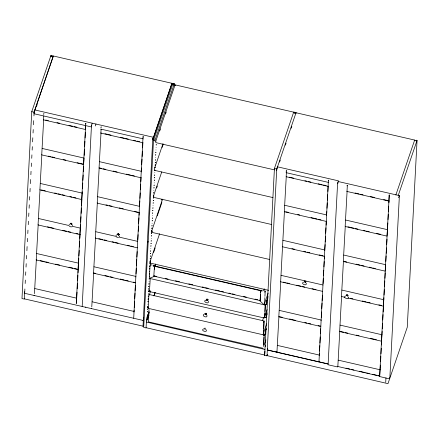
<?xml version="1.0" encoding="UTF-8"?>
<svg xmlns="http://www.w3.org/2000/svg" width="439" height="439" viewBox="0 0 439 439"><rect width="100%" height="100%" fill="white"/><g stroke="black" fill="none" stroke-linecap="round" stroke-linejoin="round"><path stroke-width="0.66" d="M85.759 123.6L85.835 123.249L85.874 124.045M92.119 123.178L91.663 125.422M143.081 136.842L143.158 136.491L143.196 137.281M148.832 295.628L148.201 308.332L263.01 334.759L263.46 333.667L264.086 320.964L149.282 294.536L148.914 295.831M150.522 264.624L150.094 265.875M260.64 292.72L260.744 290.744L260.091 301.072L264.185 304.803L264.635 303.711L264.86 297.631M263.46 333.667L263.543 330.199M150.198 279.078L149.452 291.562L264.294 318.006L264.744 316.914L264.827 313.446M337.607 183.003L338.551 180.873L277.382 166.793L276.927 169.037M346.909 185.873L347.364 185.192L346.986 191.448L388.883 201.089L389.256 194.839L379.625 376.536L389.195 378.819L389.892 376.92L399.391 195.607L338.222 181.526L337.767 183.771M389.124 195.223L389.3 195.635M51.89 55.473L51.692 56.587L51.89 55.473L51.023 55.276L31.74 111.665L21.983 298.602L24.299 299.047L24.666 293.082M91.334 126.926L34.012 113.734L34.121 112.186L53.207 56.296L51.725 55.956M24.705 292.396L24.88 288.977M25.171 283.506L25.347 280.082M25.599 275.291L25.78 271.873M26.027 267.082L26.208 263.663M26.461 258.873L26.636 255.454M26.889 250.664L27.103 246.559M27.355 241.768L27.536 238.35M27.789 233.559L27.964 230.135M28.25 224.664L28.431 221.245M28.683 216.454L28.864 213.03M29.111 208.245L29.292 204.821M29.545 200.036L29.72 196.612M29.973 191.821L30.154 188.402M30.406 183.612L30.62 179.507M30.867 174.717L31.048 171.298M31.301 166.507L31.482 163.088M31.729 158.298L31.91 154.879M32.162 150.089L32.338 146.664M32.59 141.879L32.804 137.775M33.057 132.984L33.238 129.56M33.485 124.775L33.704 120.67M33.951 115.88L34.171 111.775L34.341 112.181M34.451 293.653L36.338 259.696L36.239 259.959L78.115 269.617L78.235 269.337L78.06 272.69M85.654 125.549L85.457 129.5L43.565 119.858L43.763 115.907M36.223 259.976L38.177 224.664M79.86 238.333L80.068 234.305L79.947 234.591L38.056 224.944L40.009 189.637M81.906 199.279L81.786 199.558L39.894 189.917L41.848 154.605M83.619 164.477L41.727 154.89L43.68 119.578L43.587 119.847M50.951 56.642L51.023 55.276M53.306 56.543L53.333 55.989L171.973 83.3L171.808 84.239M76.271 303.574L85.704 123.633M76.342 303.294L76.595 298.641M81.786 199.558L82.296 191.772M83.651 163.829L84.063 158.084L42.171 148.442M76.754 297.527L77.039 292.16M77.215 288.802L77.494 283.435M77.637 280.746L77.917 275.379M78.115 269.617L78.8 258.472M78.943 255.789L79.223 250.417M79.399 247.064L79.684 241.691M79.947 234.591L80.567 224.784M80.71 222.101L80.99 216.729M81.166 213.376L81.445 208.004M81.588 205.32L81.868 199.948M82.472 188.413L82.757 183.047M82.894 180.358L83.18 174.991M83.355 171.633L83.635 166.266M84.206 155.401L84.518 149.359M84.661 146.675L84.941 141.303M85.117 137.945L85.402 132.578M91.493 125.011L82.181 306.417M91.773 306.888L93.661 272.932L95.658 273.393M137.391 247.547L137.27 247.826L95.378 238.185L97.332 202.873M142.615 147.828L142.9 142.461L142.779 142.741L100.888 133.099L101.085 129.148M135.437 282.859L93.545 273.212L95.499 237.905M139.163 212.712L97.217 203.158L99.17 167.846L101.832 168.455M140.853 181.516L141.062 177.488L140.946 177.773L99.049 168.126L101.003 132.819L100.91 133.083M143.026 136.875L133.708 318.275M133.9 311.986L134.114 310.099M134.252 307.41L134.57 301.373M134.713 298.685L134.992 293.318M135.135 290.629L135.415 285.262M136.019 273.727L136.299 268.355M136.441 265.672L136.759 259.63M136.897 256.947L137.182 251.574M137.786 240.04L138.065 234.667M138.241 231.315L138.488 226.612M138.664 223.259L138.943 217.887M139.086 215.203L139.229 212.52L134.57 211.444M139.487 206.544L139.832 200.985M139.97 198.296L140.255 192.93M140.431 189.571L140.71 184.199M141.248 171.868L141.561 167.967M141.737 164.614L142.017 159.242M142.159 156.558L142.439 151.186M143.026 326.479L143.301 320.47L24.6 293.301L24.71 291.754M174.941 85.243L173.465 84.826L173.63 84.343L172.763 84.14L153.485 140.529L143.69 327.428L146.039 327.917L146.406 322.028L264.991 349.471M154.33 170.239L154.407 168.817L163.028 143.597M274.419 169.866L155.757 142.598L155.861 141.056M146.851 320.02L147.038 317.567L149.079 311.569M271.434 224.466L153.463 197.309L153.562 195.843L161.744 171.912M147.098 320.075L147.284 317.622L149.106 312.261M269.623 259.482L151.653 232.324L151.79 230.629L151.724 230.98M150.006 265.672L149.381 278.375L264.185 304.803M152.064 231.896L152.108 231.024L151.664 232.319M149.381 278.375L153.782 276.603L154.462 266.281L154.171 266.813M154.391 269.288L154.528 266.649M171.841 83.684L173.328 83.948L173.493 83.465L174.354 83.662L174.25 85.715M173.493 83.465L173.46 84.096L172.121 83.789M175.046 85.413L175.079 84.859L293.713 112.164M260.091 301.011L260.536 294.695M264.926 296.325L265.2 291.101L263.614 290.695L264.256 288.796M263.614 328.893L263.987 321.71M264.931 311.487L265.31 304.304L264.283 303.986M264.744 316.914L265.31 304.222M263.614 344.368L263.987 337.185M264.058 335.879L264.108 334.529L263.098 334.255M263.598 346.519L264.19 334.48M264.558 304.046L266.281 304.441L266.506 301.346L268.108 296.621M264.646 355.266L274.435 168.428L293.718 112.038L294.58 112.236L294.547 112.867M267.022 355.766L264.646 355.321L264.942 351.238M265.271 346.629L265.37 345.109M276.757 168.631L267.252 350.02L327.949 364.024M267.373 348.643L267.055 355.617L387.977 383.659L407.26 327.269L417.05 140.425L416.183 140.228L416.018 140.71L414.531 140.447M276.965 351.804L278.924 316.546M320.7 326.473L278.809 316.832L280.762 281.52M322.588 291.359L280.642 281.8L284.434 211.461L284.335 211.73L326.21 221.388L326.325 221.108L326.117 225.136M284.313 211.746L286.266 176.434M293.581 112.554L295.068 112.818L295.233 112.335L296.1 112.532L276.784 168.966L274.523 168.549M294.382 113.35L294.58 112.236M295.2 112.966L295.233 112.335M295.897 113.136L294.415 112.719M296.001 113.306L296.029 112.752L414.663 140.063L414.635 140.612M318.972 361.895L328.421 180.105L328.46 180.901M319.164 355.601L319.378 353.713M319.515 351.03L319.801 345.658M319.938 342.974L320.256 336.932M320.432 333.574L320.679 328.877M321.282 317.342L321.562 311.97M321.738 308.617L322.023 303.245M322.16 300.561L322.445 295.189M323.049 283.654L323.329 278.288M323.472 275.599L323.752 270.232M323.927 266.874L324.207 261.507M324.35 258.818L324.492 256.135L324.394 256.403L282.48 246.773M324.684 250.411L325.096 244.6M325.233 241.916L325.519 236.544M325.694 233.186L325.974 227.819M326.512 215.483L326.825 211.587M327 208.229L327.28 202.856M327.423 200.173L327.703 194.801M327.878 191.448L328.163 186.076L328.043 186.356L286.151 176.714L286.524 170.464L286.074 171.144M337.591 183.359L328.092 364.754L337.553 366.949L337.86 366.505L379.757 376.146L379.625 376.536M337.827 366.581L339.764 331.28L343.753 332.202M343.759 255.059L385.651 264.701L385.212 271.148L343.314 261.507L345.274 226.195M381.447 344.955L381.656 340.927L381.54 341.207L339.643 331.566L341.597 296.254M344.807 297.302L341.476 296.479L343.435 261.221M387.423 229.866L387.044 236.122L345.153 226.475L347.106 191.168L347.008 191.437M381.54 341.207L382.155 331.407M379.702 376.234L380.388 365.089M380.569 361.736L380.849 356.364M380.986 353.68L381.271 348.308M382.298 328.718L382.578 323.351M382.753 319.993L383.033 314.62M383.176 311.937L383.456 306.57M348.132 298.065L383.373 306.181L383.922 297.719M384.065 295.035L384.344 289.663M384.52 286.305L384.8 280.938M384.943 278.249L385.222 272.882M385.826 261.348L386.111 255.975M386.249 253.292L386.529 247.92M386.71 244.567L386.989 239.195M387.56 228.329L387.84 222.963M388.016 219.604L388.296 214.237M388.438 211.549L388.718 206.182M388.894 202.823L388.998 200.81L388.883 201.089M385.727 382.292L385.958 377.864M416.15 140.859L416.183 140.228M266.769 315.131L266.934 314.34M43.867 113.959L43.938 113.608L43.488 114.288M101.189 127.195L101.261 126.844L100.811 127.524M135.739 276.954L135.876 276.411L93.984 266.769M143.306 319.241L143.789 317.765M266.808 314.445L266.824 314.132L266.682 314.939M265.524 331.198L265.54 330.885L265.397 331.692M321.002 320.574L321.139 320.026L279.248 310.384M156.075 147.372L156.125 147.455M154.879 170.134L154.846 170.425L154.962 170.091M154.748 172.664L154.802 172.746M153.024 205.545L153.079 205.628M151.301 238.421L151.356 238.503M149.578 271.302L149.633 271.384M147.855 304.183L147.91 304.26M276.795 169.01L276.707 170.497M266.698 301.242L266.511 301.889L266.671 300.956M346.607 295.562A0.642 0.384 18.9 0 1 346.859 295.079A0.642 0.384 18.9 0 1 347.699 295.414A0.642 0.384 18.9 0 1 347.441 295.902L347.117 295.321L346.667 295.694M155.944 149.902L155.993 149.984M155.543 157.491L155.598 157.574M154.221 182.783L154.27 182.86M153.82 190.367L153.875 190.449M152.498 215.659L152.547 215.741M152.097 223.248L152.152 223.33M150.775 248.54L150.824 248.622M149.051 281.421L149.101 281.498M147.328 314.297L147.378 314.379M147.103 317.6L147.153 317.682M266.813 301.439L266.868 301.516M153.227 265.996L153.326 265.71L262.078 290.739L261.979 291.03L153.227 265.996L153.326 265.71M261.979 291.03L262.078 290.739M53.333 55.989L34.121 112.186L31.74 111.665M36.481 106.551L37.145 104.603M95.965 124.017L95.274 125.966M171.841 83.608L152.728 139.514L143.301 320.47M171.973 83.3L152.816 139.635L155.077 140.052L174.354 83.662M175.079 84.859L155.834 141.073L153.485 140.529M159.774 130.877L160.444 128.929M165.547 114.003L166.211 112.055M162.101 147.515L163.193 144.327M153.919 196.008L153.474 197.303M156.679 187.93L157.332 186.021M151.757 230.859L162.589 199.169M157.272 215.933L161.848 202.544M159.598 233.751L150.089 261.562L149.99 263.027L150.445 261.726M153.645 252.376L155.17 247.909M154.561 265.99L154.599 265.562M154.841 266.566L155.719 263.993M155.038 266.314L155.702 264.388M154.177 275.483L154.045 275.873L156.718 276.488M149.452 291.523L149.908 290.349M150.445 291.43L149.469 294.607M148.168 308.277L148.623 307.102M153.886 295.881L154.983 292.659M154.084 295.628L155.181 292.412M149.112 312.837L146.45 320.624L146.406 322.028M147.499 319.433L149.041 314.939M279.616 162.013L280.285 160.065M285.388 145.139L286.052 143.196M291.156 128.27L291.825 126.322M260.843 290.459L261.128 290.08M264.552 303.508L268.081 293.192M265.408 304.265L264.882 305.478M267.922 297.955L266.72 301.549L266.528 304.496L265.123 304.337M266.281 304.441L266.939 302.515M263.521 317.463L262.544 320.635M264.657 316.711L267.082 309.616M264.124 321.024L263.598 322.231M267.126 313.012L266.55 314.84L266.385 317.644L264.668 317.249M263.373 333.464L266.682 323.79M264.223 334.54L263.702 335.747M266.275 328.487L265.293 331.45L265.101 334.397L263.384 334.002M266.308 329.184C264.448 330.562 267.159 336.329 263.373 334.161M264.135 345.043L265.902 339.885M267.466 354.465L266.835 355.875M277.025 351.771L276.586 352.133M318.785 361.802L318.884 361.489M395.857 194.987L414.663 140.063M398.211 195.52L417.05 140.425M399.391 195.607L398.442 197.737M383.494 305.895L383.373 306.181M272.954 197.588L154.303 170.283M150.517 264.701L152.124 265.068M266.632 317.699L264.657 317.408M115.858 235.43L116.845 234.86M204.64 328.339L205.26 328.257M34.308 295.299L34.001 295.282M85.841 307.163L85.534 307.141M91.63 308.54L91.323 308.518M143.163 320.404L142.856 320.382M263.164 348.281L148.305 321.847L149.019 309.347M69.104 224.439L69.883 224.126M207.395 300.21C208.399 299.541 205.776 299.327 207.016 300.155A0.768 0.461 18.9 0 1 206.615 299.321A0.768 0.461 18.9 0 1 207.834 299.601A0.768 0.461 18.9 0 1 207.378 300.238M152.344 139.388L153.288 137.259L34.796 109.937M264.777 292.275L265.205 291.019M72.04 226.782L70.63 226.842L69.318 226.156M303.601 282.101C299.744 283.589 307.514 286.81 306.208 283.16M204.272 314.198C200.453 315.636 208.086 318.928 206.895 315.29M203.68 328.795C199.547 330.786 208.701 333.212 205.918 329.459M345.663 295.897C341.822 297.362 349.565 300.622 348.27 296.956M205.831 300.133C201.753 301.417 209.529 304.946 208.349 301.236M118.486 237.625L116.357 236.95M71.299 224.181C72.654 224.263 70.712 222.864 70.882 223.923M118.267 234.914C119.622 234.997 117.679 233.597 117.844 234.656M205.693 314.253C207.153 314.258 204.826 312.947 205.348 314.077M51.857 56.104L53.19 56.411M174.267 85.128L175.6 85.435M100.663 129.071L143.317 138.894M286.036 172.642L328.696 182.459M45.678 120.039L48.339 120.648M56.982 122.64L59.644 123.249M68.95 125.395L72.94 126.311M74.273 126.619L76.929 127.233M104.992 133.736L110.979 135.113M120.291 137.253L124.281 138.175M125.609 138.483L128.27 139.092M133.588 140.315L135.585 140.776M136.913 141.084L139.575 141.693M289.592 177.197L293.581 178.119M304.885 180.72L306.883 181.181M308.211 181.483L310.872 182.097M318.187 183.782L322.177 184.698M323.505 185.006L326.166 185.62M355.085 193.001L359.075 193.923M360.408 194.23L363.064 194.839M370.379 196.524L374.368 197.44M383.681 199.586L387.67 200.502M99.494 161.678L141.385 171.325M284.757 205.298L326.649 214.94M345.592 220.032L387.489 229.674M48.499 156.136L50.49 156.597M51.824 156.904L54.48 157.513M63.128 159.505L65.784 160.114M77.088 162.721L83.075 164.098M103.16 168.763L105.821 169.377M113.136 171.062L117.125 171.978M126.432 174.124L130.421 175.04M131.755 175.348L134.411 175.957M285.762 211.768L288.423 212.383M297.73 214.523L299.727 214.984M311.031 217.585L317.018 218.962M318.346 219.27L321.008 219.879M347.929 226.809L353.916 228.187M355.244 228.494L357.906 229.103M363.223 230.327L365.221 230.788M366.549 231.095L369.21 231.704M376.525 233.389L380.514 234.305M40.333 183.469L82.23 193.116M97.656 196.71L139.553 206.352M282.919 240.325L324.816 249.972M41.343 189.939L45.332 190.861M54.639 193.001L56.636 193.462M57.964 193.769L60.626 194.378M61.954 194.686L64.615 195.3M69.933 196.524L71.93 196.985M73.258 197.287L75.92 197.901M105.98 204.865L107.972 205.326M109.306 205.628L111.961 206.242M119.276 207.927L123.266 208.843M291.908 248.633L294.569 249.248M303.876 251.388L305.873 251.849M307.201 252.156L309.863 252.765M319.169 254.911L323.159 255.827M344.099 261.375L346.761 261.99M356.067 264.13L360.057 265.052M361.39 265.359L364.052 265.968M369.369 267.192L371.367 267.653M372.695 267.96L375.356 268.569M38.5 218.501L69.088 225.542M72.413 226.304L80.392 228.143M95.823 231.737L116.434 236.484M119.095 237.098L137.714 241.384M281.086 275.357L322.978 284.999M341.921 290.086L383.818 299.733M47.483 226.809L53.47 228.187M62.777 230.327L66.772 231.249M68.1 231.551L70.761 232.165M76.079 233.389L78.076 233.85M98.824 238.668L102.814 239.59M104.142 239.892L106.803 240.506M112.121 241.73L114.118 242.191M115.446 242.498L118.107 243.107M127.414 245.253L129.412 245.708M130.74 246.016L133.401 246.63M283.418 282.134L285.416 282.59M286.744 282.897L289.405 283.512M296.72 285.196L300.71 286.113M302.043 286.42L304.699 287.029M312.014 288.714L316.003 289.63M350.245 298.246L352.901 298.855M362.213 301L366.203 301.917M367.531 302.224L370.192 302.833M378.841 304.825L381.496 305.44M149.99 263.027L268.624 290.333M165.41 278.485L168.082 279.105M175.435 280.795L179.447 281.717M188.803 283.874L192.814 284.796M202.17 286.952L204.179 287.413M205.512 287.721L208.19 288.335M215.538 290.025L219.549 290.953M220.888 291.26L223.561 291.875M228.911 293.104L230.914 293.565M232.253 293.872L234.925 294.487M243.612 296.49L246.29 297.104M254.977 299.107L257.649 299.722M153.946 276.164L260.228 300.627M36.662 253.528L78.554 263.17M340.088 325.118L381.979 334.759M40.328 260.612L44.317 261.529M45.651 261.836L48.306 262.451M55.621 264.13L59.616 265.052M68.923 267.192L72.912 268.114M74.246 268.416L76.902 269.03M104.965 275.533L108.954 276.455M110.288 276.757L112.944 277.371M120.259 279.056L124.253 279.972M125.581 280.28L128.243 280.894M133.56 282.118L135.558 282.573M279.588 316.7L282.25 317.315M289.564 318.999L295.551 320.377M304.858 322.517L306.856 322.978M308.183 323.285L310.845 323.894M318.16 325.579L320.821 326.193M345.081 332.504L347.743 333.119M356.386 335.111L359.047 335.72M370.351 338.321L376.338 339.698M148.821 290.58L149.968 290.843M148.81 290.739L149.957 291.002M147.537 307.333L148.684 307.602M147.526 307.492L148.673 307.755M34.829 288.555L76.721 298.202M92.152 301.796L134.043 311.438M277.415 345.411L319.307 355.058M338.249 360.145L380.147 369.792M268.02 350.081L328.004 363.887M345.943 368.167L349.943 369.089M351.277 369.397L353.938 370.011M359.272 371.235L365.27 372.618M366.603 372.925L369.27 373.54M372.601 374.308L376.602 375.224M377.935 375.532L379.269 375.839M24.364 298.855L142.999 326.161M146.105 327.719L264.744 355.03M204.788 329.217L205.205 329.475M304.776 282.058C303.87 281.278 306.071 281.459 305.374 282.145A0.642 0.384 18.9 0 0 305.632 281.618A0.642 0.384 18.9 0 0 304.798 281.284A0.642 0.384 18.9 0 0 304.54 281.767M72.194 224.861L72.687 225.569M119.474 235.957L119.699 236.643M346.558 295.71A0.642 0.384 18.9 0 1 346.766 295.227A0.642 0.384 18.9 0 1 347.589 295.491A0.642 0.384 18.9 0 1 347.523 296.018A0.768 0.461 18.9 0 0 347.776 295.359A0.768 0.461 18.9 0 0 346.695 295.019A0.768 0.461 18.9 0 0 346.612 295.705M346.547 295.436A0.768 0.461 18.9 0 1 346.854 294.849A0.768 0.461 18.9 0 1 347.858 295.255A0.768 0.461 18.9 0 1 347.551 295.842M304.589 282.019A0.642 0.384 18.9 0 1 304.655 281.443A0.642 0.384 18.9 0 1 305.555 281.728A0.642 0.384 18.9 0 1 305.33 282.255M304.436 281.783A0.768 0.461 18.9 0 1 304.798 281.19A0.768 0.461 18.9 0 1 305.791 281.695A0.768 0.461 18.9 0 1 305.253 282.195M304.485 281.64A0.768 0.461 18.9 0 1 304.847 281.048A0.768 0.461 18.9 0 1 305.84 281.547A0.768 0.461 18.9 0 1 305.303 282.052M206.983 300.221A0.642 0.384 18.9 0 1 206.637 299.557A0.642 0.384 18.9 0 1 207.614 299.7A0.642 0.384 18.9 0 1 207.455 300.292M207.032 300.078A0.642 0.384 18.9 0 1 206.687 299.414A0.642 0.384 18.9 0 1 207.663 299.557A0.642 0.384 18.9 0 1 207.504 300.15M207.043 300.002A0.768 0.461 18.9 0 1 206.571 299.266A0.768 0.461 18.9 0 1 207.598 299.233A0.768 0.461 18.9 0 1 207.888 299.974M207.768 300.046A0.768 0.461 18.9 0 1 207.427 300.089M70.866 224.044A0.642 0.384 18.9 0 1 71.025 223.451A0.642 0.384 18.9 0 1 71.919 223.901A0.642 0.384 18.9 0 1 71.299 224.263M70.657 223.435A0.768 0.461 18.9 0 1 71.019 223.226M71.2 223.221A0.768 0.461 18.9 0 1 71.76 223.396M70.778 223.478A0.642 0.384 18.9 0 1 71.82 223.544M70.706 223.286A0.768 0.461 18.9 0 1 70.789 223.193M117.833 234.777A0.642 0.384 18.9 0 1 117.992 234.185A0.642 0.384 18.9 0 1 118.887 234.635A0.642 0.384 18.9 0 1 118.261 234.997M117.882 234.635A0.642 0.384 18.9 0 1 118.042 234.042A0.642 0.384 18.9 0 1 118.936 234.492A0.642 0.384 18.9 0 1 118.31 234.849M117.937 234.777A0.768 0.461 18.9 0 1 117.877 233.982A0.768 0.461 18.9 0 1 119.035 234.453A0.768 0.461 18.9 0 1 118.305 234.931M117.751 233.927A0.768 0.461 18.9 0 1 118.771 233.982M119.035 234.217A0.768 0.461 18.9 0 1 119.123 234.481M205.254 314.115A0.642 0.384 18.9 0 1 205.419 313.523A0.642 0.384 18.9 0 1 206.314 313.973A0.642 0.384 18.9 0 1 205.688 314.329M205.211 313.863A0.642 0.384 18.9 0 1 205.567 313.369A0.642 0.384 18.9 0 1 206.368 313.863A0.642 0.384 18.9 0 1 205.737 314.187M205.216 314.006A0.768 0.461 18.9 0 1 205.408 313.292A0.768 0.461 18.9 0 1 206.478 313.836A0.768 0.461 18.9 0 1 205.732 314.264M206.023 313.232A0.768 0.461 18.9 0 1 206.549 313.819M204.525 328.29A0.642 0.384 18.9 0 1 204.689 328.152M205.134 328.136A0.642 0.384 18.9 0 1 205.293 328.185M156.18 144.974L156.273 144.65L156.18 144.974M155.785 152.558L155.894 152.223L155.785 152.558M155.647 155.088L155.763 154.753L155.647 155.088M155.384 160.147L155.499 159.812L155.384 160.147M155.252 162.677L155.368 162.342L155.252 162.677M155.121 165.207L155.236 164.872L155.121 165.207M154.989 167.736L155.099 167.402L154.989 167.736M154.588 175.326L154.704 174.991L154.588 175.326M154.457 177.85L154.572 177.515L154.457 177.85M154.325 180.38L154.44 180.045L154.325 180.38M154.062 185.439L154.155 185.115L154.062 185.439M153.924 187.969L154.04 187.634L153.924 187.969M153.661 193.028L153.776 192.694L153.661 193.028M153.529 195.558L153.645 195.223L153.529 195.558M147.905 242.048L148.02 241.713L147.905 242.048M153.398 198.088L153.513 197.753L153.398 198.088M153.266 200.612L153.376 200.283L153.266 200.612M153.129 203.142L153.244 202.807L153.129 203.142M152.865 208.201L152.981 207.867L152.865 208.201M152.734 210.731L152.849 210.396L152.734 210.731M152.602 213.261L152.717 212.926L152.602 213.261M152.338 218.32L152.448 217.985L152.338 218.32M152.201 220.85L152.317 220.515L152.201 220.85M151.938 225.904L152.031 225.586L151.938 225.904M151.806 228.434L151.921 228.099L151.806 228.434M151.543 233.493L151.653 233.158L151.543 233.493M151.406 236.023L151.521 235.688L151.406 236.023M151.142 241.082L151.257 240.748L151.142 241.082M151.011 243.612L151.126 243.277L151.011 243.612M150.879 246.142L150.994 245.807L150.879 246.142M150.615 251.196L150.725 250.861L150.615 251.196M150.478 253.726L150.593 253.391L150.478 253.726M150.347 256.255L150.462 255.921L150.347 256.255M150.215 258.785L150.33 258.45L150.215 258.785M150.083 261.315L150.176 260.991L150.083 261.315M149.951 263.844L150.067 263.51L149.951 263.844M149.82 266.374L149.929 266.039L149.82 266.374M149.683 268.904L149.798 268.569L149.683 268.904M149.419 273.958L149.534 273.623L149.419 273.958M149.287 276.488L149.403 276.153L149.287 276.488M149.156 279.017L149.271 278.683L149.156 279.017M148.887 284.077L149.002 283.742L148.887 284.077M148.755 286.607L148.87 286.272L148.755 286.607M148.623 289.136L148.739 288.802L148.623 289.136M148.492 291.666L148.607 291.331L148.492 291.666M148.36 294.196L148.475 293.861L148.36 294.196M148.228 296.726L148.344 296.391L148.228 296.726M148.097 299.25L148.206 298.915L148.097 299.25M147.959 301.78L148.053 301.461L147.959 301.78M147.696 306.839L147.811 306.504L147.696 306.839M147.564 309.369L147.68 309.034L147.564 309.369M147.433 311.899L147.548 311.564L147.433 311.899M161.547 199.954L161.662 199.619L161.547 199.954M147.164 316.958L147.279 316.623L147.164 316.958M161.415 202.478L161.53 202.143L161.415 202.478M147.268 317.874C147.312 318.813 147.685 316.113 147.268 317.874M265.611 331.522L265.727 331.187L265.611 331.522"/></g></svg>
